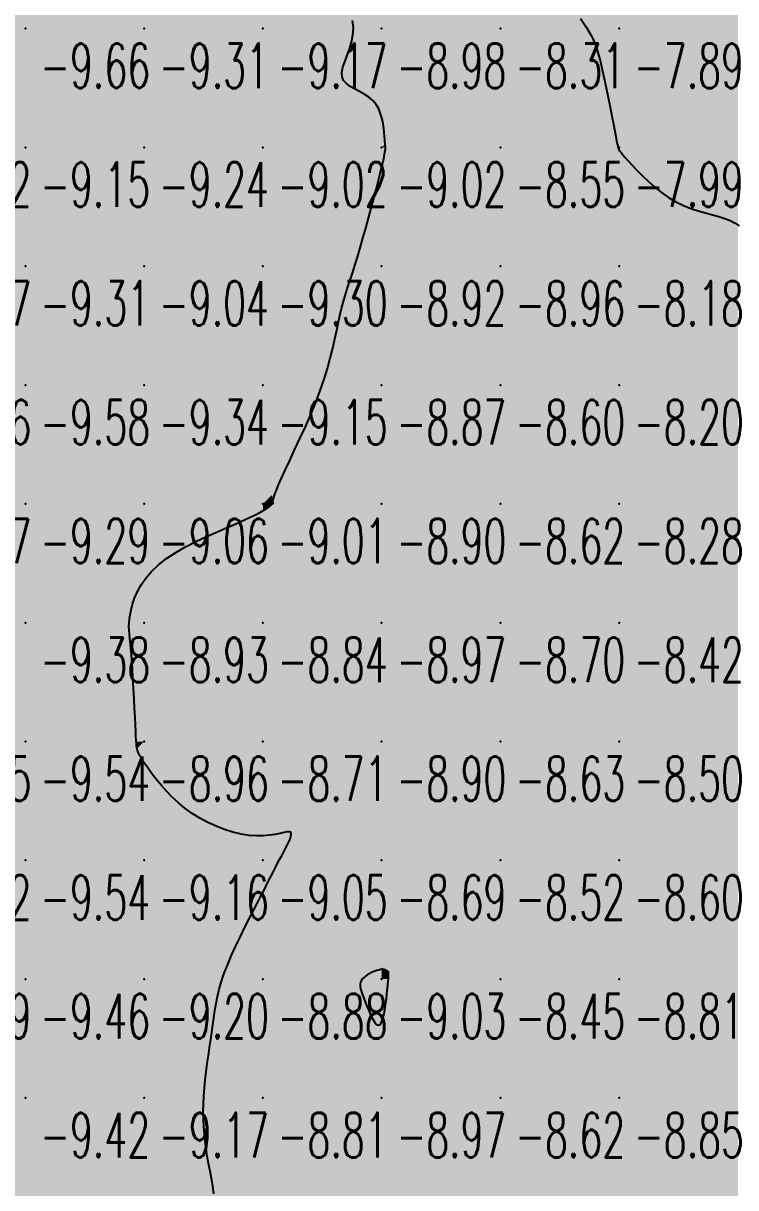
# Model space of a CAD drawing. Header units: millimetres. Extents: x 88261 to 90953, y 390274 to 392322.
# Drawn here: x 89950.1 to 90010.1, y 391539.7 to 391637.7 of the extents above; entities that cross this region are included whole.
import ezdxf
from ezdxf.enums import TextEntityAlignment as Align

# ---------------------------------------------------------------- set-up
doc = ezdxf.new("R2010")
doc.units = ezdxf.units.MM
doc.header["$LTSCALE"] = 25
for name, color, linetype in [('CN_03_00', 7, 'Continuous'), ('COTEAlt', 7, 'Continuous'), ('TN_COLORIAGE', 7, 'Continuous')]:
    doc.layers.add(name, color=color, linetype=linetype)
doc.styles.add('Simplex 1.0', font='Simplex.shx', dxfattribs={"width": 0.99, "height": 2.5})
doc.styles.get("Standard").update_dxf_attribs({"font": 'times.ttf'})

# ---------------------------------------------------------------- blocks, each defined once
blk = doc.blocks.new('COTE')
at = {"color": 0}
blk.add_point((0, 0), dxfattribs=at)
at = {"layer": 'COTEAlt'}
blk.add_attdef('ALT', text='', height=3.75, dxfattribs=at).set_placement((1.25, -1.25), align=Align.TOP_LEFT)

msp = doc.modelspace()

# ---------------------------------------------------------------- linework, layer by layer
at = {"layer": 'CN_03_00', "flags": 128}
for points, elevation in [([(89966.116, 391539.17), (89966.023, 391539.812), (89965.914, 391540.451), (89965.796, 391541.087), (89965.677, 391541.719), (89965.566, 391542.346), (89965.468, 391542.969), (89965.386, 391543.59), (89965.32, 391544.21), (89965.272, 391544.833), (89965.241, 391545.461), (89965.231, 391546.097), (89965.24, 391546.743), (89965.27, 391547.402), (89965.321, 391548.075), (89965.39, 391548.758), (89965.473, 391549.446), (89965.566, 391550.134), (89965.664, 391550.817), (89965.764, 391551.489), (89965.862, 391552.147), (89965.953, 391552.784), (89966.035, 391553.397), (89966.115, 391553.995), (89966.201, 391554.585), (89966.3, 391555.177), (89966.421, 391555.78), (89966.573, 391556.404), (89966.762, 391557.057), (89966.998, 391557.748), (89967.285, 391558.483), (89967.614, 391559.252), (89967.974, 391560.038), (89968.354, 391560.828), (89968.741, 391561.607), (89969.124, 391562.36), (89969.49, 391563.073), (89969.83, 391563.73), (89970.133, 391564.322), (89970.403, 391564.853), (89970.645, 391565.334), (89970.867, 391565.773), (89971.072, 391566.181), (89971.269, 391566.567), (89971.462, 391566.94), (89971.658, 391567.31), (89971.86, 391567.684), (89972.059, 391568.053), (89972.245, 391568.408), (89972.407, 391568.738), (89972.534, 391569.032), (89972.615, 391569.28), (89972.638, 391569.472), (89972.593, 391569.595), (89972.472, 391569.646), (89972.275, 391569.636), (89972.007, 391569.583), (89971.669, 391569.505), (89971.267, 391569.419), (89970.804, 391569.342), (89970.282, 391569.292), (89969.706, 391569.287), (89969.081, 391569.341), (89968.417, 391569.454), (89967.726, 391569.622), (89967.02, 391569.843), (89966.311, 391570.113), (89965.612, 391570.429), (89964.933, 391570.789), (89964.287, 391571.188), (89963.685, 391571.622), (89963.128, 391572.082), (89962.615, 391572.557), (89962.148, 391573.035), (89961.726, 391573.507), (89961.349, 391573.96), (89961.017, 391574.384), (89960.731, 391574.769), (89960.489, 391575.105), (89960.287, 391575.396), (89960.122, 391575.646), (89959.99, 391575.862), (89959.885, 391576.047), (89959.804, 391576.207), (89959.742, 391576.347), (89959.694, 391576.474), (89959.658, 391576.592), (89959.63, 391576.719), (89959.608, 391576.871), (89959.59, 391577.065), (89959.574, 391577.319), (89959.557, 391577.65), (89959.538, 391578.074), (89959.513, 391578.611), (89959.483, 391579.267), (89959.446, 391580.021), (89959.404, 391580.841), (89959.357, 391581.696), (89959.308, 391582.554), (89959.256, 391583.384), (89959.204, 391584.155), (89959.15, 391584.835), (89959.098, 391585.403), (89959.051, 391585.873), (89959.011, 391586.267), (89958.983, 391586.608), (89958.97, 391586.92), (89958.976, 391587.225), (89959.005, 391587.547), (89959.06, 391587.909), (89959.145, 391588.328), (89959.271, 391588.799), (89959.448, 391589.311), (89959.685, 391589.853), (89959.993, 391590.415), (89960.383, 391590.985), (89960.864, 391591.552), (89961.448, 391592.106), (89962.137, 391592.637), (89962.91, 391593.142), (89963.739, 391593.617), (89964.595, 391594.06), (89965.449, 391594.468), (89966.272, 391594.84), (89967.038, 391595.171), (89967.716, 391595.46), (89968.285, 391595.706), (89968.753, 391595.912), (89969.132, 391596.084), (89969.437, 391596.228), (89969.682, 391596.348), (89969.88, 391596.45), (89970.045, 391596.54), (89970.191, 391596.623), (89970.328, 391596.703), (89970.459, 391596.783), (89970.581, 391596.862), (89970.693, 391596.94), (89970.793, 391597.019), (89970.879, 391597.099), (89970.951, 391597.18), (89971.006, 391597.263), (89971.045, 391597.351), (89971.078, 391597.457), (89971.117, 391597.598), (89971.173, 391597.79), (89971.258, 391598.05), (89971.385, 391598.394), (89971.565, 391598.839), (89971.81, 391599.4), (89972.127, 391600.088), (89972.504, 391600.887), (89972.924, 391601.774), (89973.371, 391602.729), (89973.827, 391603.727), (89974.275, 391604.749), (89974.699, 391605.77), (89975.082, 391606.77), (89975.41, 391607.729), (89975.689, 391608.644), (89975.925, 391609.515), (89976.127, 391610.342), (89976.304, 391611.124), (89976.462, 391611.861), (89976.611, 391612.553), (89976.758, 391613.201), (89976.909, 391613.806), (89977.068, 391614.38), (89977.235, 391614.939), (89977.41, 391615.497), (89977.594, 391616.068), (89977.788, 391616.668), (89977.993, 391617.311), (89978.209, 391618.012), (89978.437, 391618.779), (89978.672, 391619.597), (89978.909, 391620.444), (89979.143, 391621.299), (89979.37, 391622.141), (89979.583, 391622.947), (89979.779, 391623.696), (89979.952, 391624.368), (89980.099, 391624.944), (89980.22, 391625.431), (89980.318, 391625.836), (89980.396, 391626.17), (89980.455, 391626.442), (89980.5, 391626.662), (89980.531, 391626.838), (89980.551, 391626.981), (89980.564, 391627.1), (89980.568, 391627.206), (89980.567, 391627.309), (89980.559, 391627.42), (89980.547, 391627.551), (89980.53, 391627.712), (89980.509, 391627.915), (89980.486, 391628.169), (89980.459, 391628.482), (89980.422, 391628.843), (89980.366, 391629.238), (89980.283, 391629.651), (89980.163, 391630.068), (89980, 391630.474), (89979.784, 391630.854), (89979.506, 391631.193), (89979.165, 391631.482), (89978.778, 391631.73), (89978.372, 391631.953), (89977.971, 391632.163), (89977.6, 391632.378), (89977.283, 391632.61), (89977.046, 391632.875), (89976.914, 391633.187), (89976.902, 391633.558), (89976.988, 391633.984), (89977.143, 391634.457), (89977.336, 391634.972), (89977.536, 391635.52), (89977.712, 391636.096), (89977.835, 391636.69), (89977.874, 391637.297), (89977.805, 391637.911)], -9), ([(89997, 391638.078), (89997.265, 391637.682), (89997.499, 391637.324), (89997.706, 391636.99), (89997.892, 391636.661), (89998.061, 391636.319), (89998.218, 391635.945), (89998.369, 391635.523), (89998.519, 391635.032), (89998.673, 391634.456), (89998.834, 391633.784), (89999.001, 391633.037), (89999.169, 391632.245), (89999.334, 391631.436), (89999.491, 391630.639), (89999.638, 391629.884), (89999.769, 391629.2), (89999.88, 391628.616), (89999.969, 391628.153), (90000.038, 391627.803), (90000.089, 391627.548), (90000.126, 391627.373), (90000.15, 391627.261), (90000.166, 391627.195), (90000.177, 391627.159), (90000.185, 391627.136), (90000.194, 391627.111), (90000.212, 391627.073), (90000.248, 391627.015), (90000.312, 391626.927), (90000.411, 391626.801), (90000.556, 391626.627), (90000.754, 391626.398), (90001.016, 391626.104), (90001.347, 391625.742), (90001.741, 391625.324), (90002.193, 391624.869), (90002.693, 391624.394), (90003.234, 391623.918), (90003.809, 391623.459), (90004.41, 391623.035), (90005.028, 391622.663), (90005.657, 391622.357), (90006.287, 391622.108), (90006.91, 391621.904), (90007.518, 391621.73), (90008.101, 391621.575), (90008.65, 391621.424), (90009.158, 391621.265), (90009.614, 391621.084), (90010.014, 391620.871), (90010.362, 391620.629)], -8)]:
    msp.add_lwpolyline(points, dxfattribs=dict(at, elevation=elevation))
at = {"layer": 'CN_03_00', "elevation": -9, "flags": 128}
msp.add_lwpolyline([(89978.48, 391556.985), (89978.445, 391556.81), (89978.446, 391556.62), (89978.479, 391556.411), (89978.541, 391556.18), (89978.629, 391555.923), (89978.738, 391555.637), (89978.865, 391555.318), (89979.006, 391554.967), (89979.158, 391554.603), (89979.317, 391554.248), (89979.479, 391553.924), (89979.641, 391553.655), (89979.799, 391553.462), (89979.95, 391553.368), (89980.089, 391553.396), (89980.213, 391553.559), (89980.324, 391553.84), (89980.421, 391554.21), (89980.507, 391554.642), (89980.58, 391555.11), (89980.644, 391555.586), (89980.697, 391556.042), (89980.742, 391556.452), (89980.779, 391556.794), (89980.808, 391557.07), (89980.828, 391557.29), (89980.839, 391557.462), (89980.84, 391557.594), (89980.831, 391557.696), (89980.812, 391557.775), (89980.782, 391557.84), (89980.74, 391557.899), (89980.685, 391557.951), (89980.615, 391557.993), (89980.53, 391558.025), (89980.427, 391558.044), (89980.305, 391558.048), (89980.163, 391558.036), (89979.999, 391558.005), (89979.813, 391557.954), (89979.611, 391557.884), (89979.404, 391557.796), (89979.197, 391557.693), (89979.001, 391557.575), (89978.823, 391557.443), (89978.672, 391557.3), (89978.555, 391557.147), (89978.48, 391556.985)], close=True, dxfattribs=at)
at = {"layer": 'TN_COLORIAGE', "color": 181}
for points in [[(89940.249, 391637.239, -9.371), (89950.249, 391637.239, -9.371), (89950.249, 391647.239, -9.371)], [(89940.249, 391647.239, -9.371), (89940.249, 391637.239, -9.371), (89950.249, 391647.239, -9.371)], [(89950.249, 391637.239, -9.243), (89960.249, 391637.239, -9.243), (89960.249, 391647.239, -9.243)], [(89950.249, 391647.239, -9.243), (89950.249, 391637.239, -9.243), (89960.249, 391647.239, -9.243)], [(89960.249, 391637.239, -9.038), (89970.249, 391637.239, -9.038), (89970.249, 391647.239, -9.038)], [(89960.249, 391647.239, -9.038), (89960.249, 391637.239, -9.038), (89970.249, 391647.239, -9.038)], [(89970.249, 391637.239, -9), (89975.311, 391642.302, -9), (89970.249, 391647.239, -9), (89972.128, 391647.239, -9)], [(89975.311, 391642.302, -9.17), (89979.099, 391637.239, -9.17), (89970.249, 391637.239, -9.17)], [(89940.249, 391637.239, -9.658), (89940.249, 391627.239, -9.658), (89950.249, 391637.239, -9.658)], [(89940.249, 391627.239, -9.658), (89950.249, 391627.239, -9.658), (89950.249, 391637.239, -9.658)], [(89950.249, 391637.239, -9.307), (89950.249, 391627.239, -9.307), (89960.249, 391637.239, -9.307)], [(89950.249, 391627.239, -9.307), (89960.249, 391627.239, -9.307), (89960.249, 391637.239, -9.307)], [(89960.249, 391637.239, -9.17), (89960.249, 391627.239, -9.17), (89970.249, 391637.239, -9.17)], [(89960.249, 391627.239, -9.17), (89970.249, 391627.239, -9.17), (89970.249, 391637.239, -9.17)], [(89970.249, 391637.239, -9), (89979.099, 391637.239, -9), (89970.249, 391627.239, -9), (89975.534, 391632.525, -9)], [(89970.249, 391627.239, -9), (89975.534, 391632.525, -9), (89980.249, 391627.239, -9), (89980.249, 391631.784, -9)], [(89980.507, 391627.498, -9.018), (89980.249, 391631.784, -9.018), (89980.249, 391627.239, -9.018)], [(89940.249, 391617.239, -9.155), (89950.249, 391617.239, -9.155), (89950.249, 391627.239, -9.155)], [(89940.249, 391627.239, -9.155), (89940.249, 391617.239, -9.155), (89950.249, 391627.239, -9.155)], [(89950.249, 391617.239, -9.241), (89960.249, 391617.239, -9.241), (89960.249, 391627.239, -9.241)], [(89950.249, 391627.239, -9.241), (89950.249, 391617.239, -9.241), (89960.249, 391627.239, -9.241)], [(89960.249, 391617.239, -9.025), (89970.249, 391617.239, -9.025), (89970.249, 391627.239, -9.025)], [(89960.249, 391627.239, -9.025), (89960.249, 391617.239, -9.025), (89970.249, 391627.239, -9.025)], [(89970.249, 391617.239, -9), (89978.079, 391617.239, -9), (89980.249, 391627.239, -9), (89980.249, 391625.432, -9)], [(89970.249, 391627.239, -9.018), (89970.249, 391617.239, -9.018), (89980.249, 391627.239, -9.018)], [(89980.507, 391627.498, -9.018), (89980.638, 391627.239, -9.018), (89980.249, 391627.239, -9.018)], [(89980.638, 391627.239, -9.018), (89980.249, 391625.432, -9.018), (89980.249, 391627.239, -9.018)], [(89940.249, 391617.239, -9.308), (89940.249, 391607.239, -9.308), (89950.249, 391617.239, -9.308)], [(89940.249, 391607.239, -9.308), (89950.249, 391607.239, -9.308), (89950.249, 391617.239, -9.308)], [(89950.249, 391617.239, -9.042), (89950.249, 391607.239, -9.042), (89960.249, 391617.239, -9.042)], [(89950.249, 391607.239, -9.042), (89960.249, 391607.239, -9.042), (89960.249, 391617.239, -9.042)], [(89960.249, 391617.239, -9.301), (89960.249, 391607.239, -9.301), (89970.249, 391617.239, -9.301)], [(89960.249, 391607.239, -9.301), (89970.249, 391607.239, -9.301), (89970.249, 391617.239, -9.301)], [(89970.249, 391617.239, -9), (89978.079, 391617.239, -9), (89970.249, 391607.239, -9), (89976.691, 391613.682, -9)], [(89975.702, 391607.239, -9.151), (89976.691, 391613.682, -9.151), (89970.249, 391607.239, -9.151)], [(89940.249, 391607.239, -9.579), (89940.249, 391597.239, -9.579), (89950.249, 391607.239, -9.579)], [(89940.249, 391597.239, -9.579), (89950.249, 391597.239, -9.579), (89950.249, 391607.239, -9.579)], [(89950.249, 391607.239, -9.338), (89950.249, 391597.239, -9.338), (89960.249, 391607.239, -9.338)], [(89950.249, 391597.239, -9.338), (89960.249, 391597.239, -9.338), (89960.249, 391607.239, -9.338)], [(89960.249, 391607.239, -9.151), (89960.249, 391597.239, -9.151), (89970.249, 391607.239, -9.151)], [(89960.249, 391597.239, -9.151), (89970.249, 391597.239, -9.151), (89970.249, 391607.239, -9.151)], [(89970.249, 391607.239, -9), (89975.702, 391607.239, -9), (89970.249, 391597.239, -9), (89970.99, 391597.98, -9)], [(89970.99, 391597.98, -9.01), (89971.199, 391597.239, -9.01), (89970.249, 391597.239, -9.01)], [(89940.249, 391597.239, -9.29), (89940.249, 391587.239, -9.29), (89950.249, 391597.239, -9.29)], [(89940.249, 391587.239, -9.29), (89950.249, 391587.239, -9.29), (89950.249, 391597.239, -9.29)], [(89950.249, 391597.239, -9.064), (89950.249, 391587.239, -9.064), (89960.249, 391597.239, -9.064)], [(89950.249, 391587.239, -9), (89958.742, 391587.239, -9), (89960.249, 391597.239, -9), (89960.249, 391592.364, -9)], [(89960.249, 391597.239, -9), (89960.249, 391592.364, -9), (89970.249, 391597.239, -9), (89968.949, 391595.94, -9)], [(89970.249, 391596.64, -9.01), (89968.949, 391595.94, -9.01), (89970.249, 391597.239, -9.01)], [(89970.249, 391596.64, -9.01), (89971.199, 391597.239, -9.01), (89970.249, 391597.239, -9.01)], [(89940.249, 391587.239, -9.38), (89940.249, 391577.239, -9.38), (89950.249, 391587.239, -9.38)], [(89940.249, 391577.239, -9.38), (89950.249, 391577.239, -9.38), (89950.249, 391587.239, -9.38)], [(89950.249, 391577.239, -9), (89959.143, 391586.134, -9), (89950.249, 391587.239, -9), (89958.742, 391587.239, -9)], [(89959.143, 391586.134, -9.542), (89959.589, 391577.239, -9.542), (89950.249, 391577.239, -9.542)], [(89940.249, 391577.239, -9.542), (89940.249, 391567.239, -9.542), (89950.249, 391577.239, -9.542)], [(89940.249, 391567.239, -9.542), (89950.249, 391567.239, -9.542), (89950.249, 391577.239, -9.542)], [(89950.249, 391577.239, -9), (89959.589, 391577.239, -9), (89950.249, 391567.239, -9), (89959.582, 391576.573, -9)], [(89950.249, 391567.239, -9), (89959.582, 391576.573, -9), (89960.249, 391567.239, -9), (89960.249, 391575.311, -9)], [(89963.807, 391570.797, -9.16), (89960.249, 391575.311, -9.16), (89960.249, 391567.239, -9.16)], [(89960.249, 391567.239, -9), (89963.807, 391570.797, -9), (89970.249, 391567.239, -9), (89970.249, 391568.625, -9)], [(89970.249, 391568.625, -9.047), (89973.436, 391570.427, -9.047), (89970.249, 391567.239, -9.047)], [(89971.566, 391567.239, -9.047), (89973.436, 391570.427, -9.047), (89970.249, 391567.239, -9.047)], [(89940.249, 391567.239, -9.536), (89940.249, 391557.239, -9.536), (89950.249, 391567.239, -9.536)], [(89940.249, 391557.239, -9.536), (89950.249, 391557.239, -9.536), (89950.249, 391567.239, -9.536)], [(89950.249, 391567.239, -9.16), (89950.249, 391557.239, -9.16), (89960.249, 391567.239, -9.16)], [(89950.249, 391557.239, -9.16), (89960.249, 391557.239, -9.16), (89960.249, 391567.239, -9.16)], [(89960.249, 391567.239, -9.047), (89960.249, 391557.239, -9.047), (89970.249, 391567.239, -9.047)], [(89960.249, 391557.239, -9), (89966.418, 391557.239, -9), (89970.249, 391567.239, -9), (89970.249, 391564.476, -9)], [(89971.566, 391567.239, -9.047), (89970.249, 391564.476, -9.047), (89970.249, 391567.239, -9.047)], [(89980.249, 391558.224, -9.034), (89978.093, 391557.239, -9.034), (89980.249, 391557.239, -9.034)], [(89980.904, 391557.895, -9.034), (89980.249, 391558.224, -9.034), (89980.249, 391557.239, -9.034)], [(89940.249, 391557.239, -9.463), (89940.249, 391547.239, -9.463), (89950.249, 391557.239, -9.463)], [(89940.249, 391547.239, -9.463), (89950.249, 391547.239, -9.463), (89950.249, 391557.239, -9.463)], [(89950.249, 391557.239, -9.197), (89950.249, 391547.239, -9.197), (89960.249, 391557.239, -9.197)], [(89950.249, 391547.239, -9.197), (89960.249, 391547.239, -9.197), (89960.249, 391557.239, -9.197)], [(89960.249, 391557.239, -9), (89966.418, 391557.239, -9), (89960.249, 391547.239, -9), (89966.065, 391553.056, -9)], [(89978.712, 391555.703, -9.034), (89978.093, 391557.239, -9.034), (89980.249, 391557.239, -9.034)], [(89978.712, 391555.703, -9.034), (89980.249, 391551.858, -9.034), (89980.249, 391557.239, -9.034)], [(89980.825, 391557.239, -9.034), (89980.904, 391557.895, -9.034), (89980.249, 391557.239, -9.034)], [(89980.825, 391557.239, -9.034), (89980.249, 391551.858, -9.034), (89980.249, 391557.239, -9.034)], [(89965.036, 391547.239, -9.17), (89966.065, 391553.056, -9.17), (89960.249, 391547.239, -9.17)], [(89940.249, 391547.239, -9.416), (89940.249, 391537.239, -9.416), (89950.249, 391547.239, -9.416)], [(89940.249, 391537.239, -9.416), (89950.249, 391537.239, -9.416), (89950.249, 391547.239, -9.416)], [(89950.249, 391547.239, -9.17), (89950.249, 391537.239, -9.17), (89960.249, 391547.239, -9.17)], [(89950.249, 391537.239, -9.17), (89960.249, 391537.239, -9.17), (89960.249, 391547.239, -9.17)], [(89960.249, 391537.239, -9), (89965.409, 391542.4, -9), (89960.249, 391547.239, -9), (89965.036, 391547.239, -9)], [(89965.409, 391542.4, -9.197), (89966.723, 391537.239, -9.197), (89960.249, 391537.239, -9.197)]]:
    msp.add_solid(points, dxfattribs=at)
at = {"layer": 'TN_COLORIAGE', "color": 171}
for points in [[(89979.099, 391637.239, -8.834), (89975.311, 391642.302, -8.834), (89980.249, 391637.239, -8.834), (89980.249, 391647.239, -8.834)], [(89980.249, 391647.239, -8.067), (89980.249, 391637.239, -8.067), (89990.249, 391647.239, -8.067)], [(89980.249, 391637.239, -8.067), (89990.249, 391637.239, -8.067), (89990.249, 391647.239, -8.067)], [(89990.249, 391637.239, -8), (89994.579, 391641.57, -8), (89990.249, 391647.239, -8), (89991.682, 391647.239, -8)], [(89994.579, 391641.57, -8.306), (89997.609, 391637.239, -8.306), (89990.249, 391637.239, -8.306)], [(89975.534, 391632.525, -8.978), (89979.099, 391637.239, -8.978), (89980.249, 391637.239, -8.978)], [(89980.249, 391631.784, -8.978), (89975.534, 391632.525, -8.978), (89980.249, 391637.239, -8.978)], [(89980.249, 391631.784, -8.306), (89980.507, 391627.498, -8.306), (89980.249, 391637.239, -8.306), (89990.249, 391637.239, -8.306)], [(89980.638, 391627.239, -8.306), (89980.507, 391627.498, -8.306), (89990.249, 391627.239, -8.306), (89990.249, 391637.239, -8.306)], [(89990.249, 391627.239, -8), (89998.574, 391635.565, -8), (89990.249, 391637.239, -8), (89997.609, 391637.239, -8)], [(89998.574, 391635.565, -8.546), (90000.131, 391627.239, -8.546), (89990.249, 391627.239, -8.546)], [(89980.249, 391617.239, -8.546), (89990.249, 391617.239, -8.546), (89990.249, 391627.239, -8.546)], [(89980.249, 391625.432, -8.546), (89980.638, 391627.239, -8.546), (89980.249, 391617.239, -8.546), (89990.249, 391627.239, -8.546)], [(89990.249, 391617.239, -8), (90000.182, 391627.172, -8), (89990.249, 391627.239, -8), (90000.131, 391627.239, -8)], [(89990.249, 391617.239, -8), (90000.182, 391627.172, -8), (90000.249, 391617.239, -8), (90000.249, 391626.886, -8)], [(90004.918, 391621.909, -8.177), (90000.249, 391626.886, -8.177), (90000.249, 391617.239, -8.177)], [(89980.249, 391625.432, -8.917), (89978.079, 391617.239, -8.917), (89980.249, 391617.239, -8.917)], [(90000.249, 391617.239, -8), (90004.918, 391621.909, -8), (90010.249, 391617.239, -8), (90010.249, 391621.457, -8)], [(89976.691, 391613.682, -8.874), (89975.702, 391607.239, -8.874), (89980.249, 391617.239, -8.874), (89980.249, 391607.239, -8.874)], [(89976.691, 391613.682, -8.917), (89978.079, 391617.239, -8.917), (89980.249, 391617.239, -8.917)], [(89980.249, 391617.239, -8.961), (89980.249, 391607.239, -8.961), (89990.249, 391617.239, -8.961)], [(89980.249, 391607.239, -8.961), (89990.249, 391607.239, -8.961), (89990.249, 391617.239, -8.961)], [(89990.249, 391617.239, -8.177), (89990.249, 391607.239, -8.177), (90000.249, 391617.239, -8.177)], [(89990.249, 391607.239, -8.177), (90000.249, 391607.239, -8.177), (90000.249, 391617.239, -8.177)], [(90000.249, 391617.239, -8.147), (90000.249, 391607.239, -8.147), (90010.249, 391617.239, -8.147)], [(90000.249, 391607.239, -8.147), (90010.249, 391607.239, -8.147), (90010.249, 391617.239, -8.147)], [(89971.199, 391597.239, -8.874), (89970.99, 391597.98, -8.874), (89980.249, 391597.239, -8.874), (89980.249, 391607.239, -8.874)], [(89970.99, 391597.98, -8.874), (89975.702, 391607.239, -8.874), (89980.249, 391607.239, -8.874)], [(89980.249, 391597.239, -8.603), (89990.249, 391597.239, -8.603), (89990.249, 391607.239, -8.603)], [(89980.249, 391607.239, -8.603), (89980.249, 391597.239, -8.603), (89990.249, 391607.239, -8.603)], [(89990.249, 391607.239, -8.2), (89990.249, 391597.239, -8.2), (90000.249, 391607.239, -8.2)], [(89990.249, 391597.239, -8.2), (90000.249, 391597.239, -8.2), (90000.249, 391607.239, -8.2)], [(90000.249, 391607.239, -8.039), (90000.249, 391597.239, -8.039), (90010.249, 391607.239, -8.039)], [(90000.249, 391597.239, -8.039), (90010.249, 391597.239, -8.039), (90010.249, 391607.239, -8.039)], [(89968.949, 391595.94, -8.842), (89970.249, 391596.64, -8.842), (89960.249, 391587.239, -8.842), (89970.249, 391587.239, -8.842)], [(89971.199, 391597.239, -8.842), (89970.249, 391596.64, -8.842), (89980.249, 391597.239, -8.842), (89970.249, 391587.239, -8.842)], [(89970.249, 391587.239, -8.904), (89980.249, 391587.239, -8.904), (89980.249, 391597.239, -8.904)], [(89980.249, 391597.239, -8.624), (89980.249, 391587.239, -8.624), (89990.249, 391597.239, -8.624)], [(89980.249, 391587.239, -8.624), (89990.249, 391587.239, -8.624), (89990.249, 391597.239, -8.624)], [(89990.249, 391597.239, -8.279), (89990.249, 391587.239, -8.279), (90000.249, 391597.239, -8.279)], [(89990.249, 391587.239, -8.279), (90000.249, 391587.239, -8.279), (90000.249, 391597.239, -8.279)], [(90000.249, 391597.239, -8.085), (90000.249, 391587.239, -8.085), (90010.249, 391597.239, -8.085)], [(90000.249, 391587.239, -8.085), (90010.249, 391587.239, -8.085), (90010.249, 391597.239, -8.085)], [(89968.949, 391595.94, -8.933), (89960.249, 391592.364, -8.933), (89960.249, 391587.239, -8.933)], [(89960.249, 391592.364, -8.933), (89958.742, 391587.239, -8.933), (89960.249, 391587.239, -8.933)], [(89958.742, 391587.239, -8.933), (89959.143, 391586.134, -8.933), (89960.249, 391587.239, -8.933)], [(89959.589, 391577.239, -8.933), (89959.143, 391586.134, -8.933), (89960.249, 391577.239, -8.933), (89960.249, 391587.239, -8.933)], [(89960.249, 391587.239, -8.842), (89960.249, 391577.239, -8.842), (89970.249, 391587.239, -8.842)], [(89960.249, 391577.239, -8.842), (89970.249, 391577.239, -8.842), (89970.249, 391587.239, -8.842)], [(89970.249, 391587.239, -8.965), (89970.249, 391577.239, -8.965), (89980.249, 391587.239, -8.965)], [(89970.249, 391577.239, -8.965), (89980.249, 391577.239, -8.965), (89980.249, 391587.239, -8.965)], [(89980.249, 391587.239, -8.701), (89980.249, 391577.239, -8.701), (89990.249, 391587.239, -8.701)], [(89980.249, 391577.239, -8.701), (89990.249, 391577.239, -8.701), (89990.249, 391587.239, -8.701)], [(89990.249, 391587.239, -8.422), (89990.249, 391577.239, -8.422), (90000.249, 391587.239, -8.422)], [(89990.249, 391577.239, -8.422), (90000.249, 391577.239, -8.422), (90000.249, 391587.239, -8.422)], [(90000.249, 391587.239, -8.271), (90000.249, 391577.239, -8.271), (90010.249, 391587.239, -8.271)], [(90000.249, 391577.239, -8.271), (90010.249, 391577.239, -8.271), (90010.249, 391587.239, -8.271)], [(89959.582, 391576.573, -8.962), (89959.589, 391577.239, -8.962), (89960.249, 391577.239, -8.962)], [(89960.249, 391575.311, -8.962), (89959.582, 391576.573, -8.962), (89960.249, 391577.239, -8.962)], [(89960.249, 391575.311, -8.71), (89963.807, 391570.797, -8.71), (89960.249, 391577.239, -8.71), (89970.249, 391577.239, -8.71)], [(89970.249, 391568.625, -8.71), (89963.807, 391570.797, -8.71), (89970.249, 391577.239, -8.71)], [(89973.436, 391570.427, -8.71), (89970.249, 391568.625, -8.71), (89980.249, 391577.239, -8.71), (89970.249, 391577.239, -8.71)], [(89973.436, 391570.427, -8.692), (89971.566, 391567.239, -8.692), (89980.249, 391577.239, -8.692), (89980.249, 391567.239, -8.692)], [(89980.249, 391577.239, -8.633), (89980.249, 391567.239, -8.633), (89990.249, 391577.239, -8.633)], [(89980.249, 391567.239, -8.633), (89990.249, 391567.239, -8.633), (89990.249, 391577.239, -8.633)], [(89990.249, 391577.239, -8.505), (89990.249, 391567.239, -8.505), (90000.249, 391577.239, -8.505)], [(89990.249, 391567.239, -8.505), (90000.249, 391567.239, -8.505), (90000.249, 391577.239, -8.505)], [(90000.249, 391577.239, -8.434), (90000.249, 391567.239, -8.434), (90010.249, 391577.239, -8.434)], [(90000.249, 391567.239, -8.434), (90010.249, 391567.239, -8.434), (90010.249, 391577.239, -8.434)], [(89970.249, 391564.476, -8.692), (89971.566, 391567.239, -8.692), (89970.249, 391557.239, -8.692), (89980.249, 391567.239, -8.692)], [(89978.093, 391557.239, -8.692), (89980.249, 391558.224, -8.692), (89970.249, 391557.239, -8.692), (89980.249, 391567.239, -8.692)], [(89980.249, 391558.224, -8.521), (89980.904, 391557.895, -8.521), (89980.249, 391567.239, -8.521), (89990.249, 391567.239, -8.521)], [(89980.904, 391557.895, -8.45), (89980.825, 391557.239, -8.45), (89990.249, 391567.239, -8.45), (89990.249, 391557.239, -8.45)], [(89990.249, 391567.239, -8.603), (89990.249, 391557.239, -8.603), (90000.249, 391567.239, -8.603)], [(89990.249, 391557.239, -8.603), (90000.249, 391557.239, -8.603), (90000.249, 391567.239, -8.603)], [(90000.249, 391567.239, -8.315), (90000.249, 391557.239, -8.315), (90010.249, 391567.239, -8.315)], [(90000.249, 391557.239, -8.315), (90010.249, 391557.239, -8.315), (90010.249, 391567.239, -8.315)], [(89970.249, 391564.476, -8.878), (89966.418, 391557.239, -8.878), (89970.249, 391557.239, -8.878)], [(89966.065, 391553.056, -8.815), (89965.036, 391547.239, -8.815), (89970.249, 391557.239, -8.815), (89970.249, 391547.239, -8.815)], [(89966.065, 391553.056, -8.878), (89966.418, 391557.239, -8.878), (89970.249, 391557.239, -8.878)], [(89978.093, 391557.239, -8.815), (89978.712, 391555.703, -8.815), (89970.249, 391557.239, -8.815), (89970.249, 391547.239, -8.815)], [(89980.249, 391551.858, -8.45), (89980.825, 391557.239, -8.45), (89980.249, 391547.239, -8.45), (89990.249, 391557.239, -8.45)], [(89980.249, 391547.239, -8.45), (89990.249, 391547.239, -8.45), (89990.249, 391557.239, -8.45)], [(89990.249, 391557.239, -8.805), (89990.249, 391547.239, -8.805), (90000.249, 391557.239, -8.805)], [(89990.249, 391547.239, -8.805), (90000.249, 391547.239, -8.805), (90000.249, 391557.239, -8.805)], [(90000.249, 391557.239, -8.295), (90000.249, 391547.239, -8.295), (90010.249, 391557.239, -8.295)], [(90000.249, 391547.239, -8.295), (90010.249, 391547.239, -8.295), (90010.249, 391557.239, -8.295)], [(89980.249, 391551.858, -8.815), (89978.712, 391555.703, -8.815), (89980.249, 391547.239, -8.815), (89970.249, 391547.239, -8.815)], [(89965.036, 391547.239, -8.815), (89965.409, 391542.4, -8.815), (89970.249, 391547.239, -8.815)], [(89966.723, 391537.239, -8.815), (89965.409, 391542.4, -8.815), (89970.249, 391537.239, -8.815), (89970.249, 391547.239, -8.815)], [(89970.249, 391547.239, -8.971), (89970.249, 391537.239, -8.971), (89980.249, 391547.239, -8.971)], [(89970.249, 391537.239, -8.971), (89980.249, 391537.239, -8.971), (89980.249, 391547.239, -8.971)], [(89980.249, 391547.239, -8.62), (89980.249, 391537.239, -8.62), (89990.249, 391547.239, -8.62)], [(89980.249, 391537.239, -8.62), (89990.249, 391537.239, -8.62), (89990.249, 391547.239, -8.62)], [(89990.249, 391547.239, -8.848), (89990.249, 391537.239, -8.848), (90000.249, 391547.239, -8.848)], [(89990.249, 391537.239, -8.848), (90000.249, 391537.239, -8.848), (90000.249, 391547.239, -8.848)], [(90000.249, 391547.239, -8.491), (90000.249, 391537.239, -8.491), (90010.249, 391547.239, -8.491)], [(90000.249, 391537.239, -8.491), (90010.249, 391537.239, -8.491), (90010.249, 391547.239, -8.491)]]:
    msp.add_solid(points, dxfattribs=at)
at = {"layer": 'TN_COLORIAGE', "color": 161}
for points in [[(89997.609, 391637.239, -7.6), (89994.579, 391641.57, -7.6), (90000.249, 391637.239, -7.6), (90000.249, 391647.239, -7.6)], [(90000.249, 391647.239, -7.313), (90000.249, 391637.239, -7.313), (90010.249, 391647.239, -7.313)], [(90000.249, 391637.239, -7.313), (90010.249, 391637.239, -7.313), (90010.249, 391647.239, -7.313)], [(89997.609, 391637.239, -7.89), (89998.574, 391635.565, -7.89), (90000.249, 391637.239, -7.89)], [(90000.131, 391627.239, -7.89), (89998.574, 391635.565, -7.89), (90000.249, 391627.239, -7.89), (90000.249, 391637.239, -7.89)], [(90000.249, 391627.239, -7.467), (90010.249, 391627.239, -7.467), (90010.249, 391637.239, -7.467)], [(90000.249, 391637.239, -7.467), (90000.249, 391627.239, -7.467), (90010.249, 391637.239, -7.467)], [(90000.131, 391627.239, -7.994), (90000.182, 391627.172, -7.994), (90000.249, 391627.239, -7.994)], [(90000.249, 391626.886, -7.994), (90000.182, 391627.172, -7.994), (90000.249, 391627.239, -7.994)], [(90000.249, 391626.886, -7.798), (90004.918, 391621.909, -7.798), (90000.249, 391627.239, -7.798), (90010.249, 391627.239, -7.798)], [(90010.249, 391621.457, -7.798), (90004.918, 391621.909, -7.798), (90010.249, 391627.239, -7.798)]]:
    msp.add_solid(points, dxfattribs=at)

# ---------------------------------------------------------------- block references
at = {"layer": 'COTEAlt'}
ref = msp.add_blockref('COTE', (89950.249, 391637.239), dxfattribs=at)
ref.add_attrib('ALT', '-9.66', dxfattribs={"height": 3.75, "style": 'Simplex 1.0', "width": 0.6}).set_placement((89951.499, 391635.989), align=Align.TOP_LEFT)
ref = msp.add_blockref('COTE', (89960.249, 391637.239), dxfattribs=at)
ref.add_attrib('ALT', '-9.31', dxfattribs={"height": 3.75, "style": 'Simplex 1.0', "width": 0.6}).set_placement((89961.499, 391635.989), align=Align.TOP_LEFT)
ref = msp.add_blockref('COTE', (89970.249, 391637.239), dxfattribs=at)
ref.add_attrib('ALT', '-9.17', dxfattribs={"height": 3.75, "style": 'Simplex 1.0', "width": 0.6}).set_placement((89971.499, 391635.989), align=Align.TOP_LEFT)
ref = msp.add_blockref('COTE', (89980.249, 391637.239), dxfattribs=at)
ref.add_attrib('ALT', '-8.98', dxfattribs={"height": 3.75, "style": 'Simplex 1.0', "width": 0.6}).set_placement((89981.499, 391635.989), align=Align.TOP_LEFT)
ref = msp.add_blockref('COTE', (89990.249, 391637.239), dxfattribs=at)
ref.add_attrib('ALT', '-8.31', dxfattribs={"height": 3.75, "style": 'Simplex 1.0', "width": 0.6}).set_placement((89991.499, 391635.989), align=Align.TOP_LEFT)
ref = msp.add_blockref('COTE', (90000.249, 391637.239), dxfattribs=at)
ref.add_attrib('ALT', '-7.89', dxfattribs={"height": 3.75, "style": 'Simplex 1.0', "width": 0.6}).set_placement((90001.499, 391635.989), align=Align.TOP_LEFT)
ref = msp.add_blockref('COTE', (89940.249, 391627.239), dxfattribs=at)
ref.add_attrib('ALT', '-9.12', dxfattribs={"height": 3.75, "style": 'Simplex 1.0', "width": 0.6}).set_placement((89941.499, 391625.989), align=Align.TOP_LEFT)
ref = msp.add_blockref('COTE', (89950.249, 391627.239), dxfattribs=at)
ref.add_attrib('ALT', '-9.15', dxfattribs={"height": 3.75, "style": 'Simplex 1.0', "width": 0.6}).set_placement((89951.499, 391625.989), align=Align.TOP_LEFT)
ref = msp.add_blockref('COTE', (89960.249, 391627.239), dxfattribs=at)
ref.add_attrib('ALT', '-9.24', dxfattribs={"height": 3.75, "style": 'Simplex 1.0', "width": 0.6}).set_placement((89961.499, 391625.989), align=Align.TOP_LEFT)
ref = msp.add_blockref('COTE', (89970.249, 391627.239), dxfattribs=at)
ref.add_attrib('ALT', '-9.02', dxfattribs={"height": 3.75, "style": 'Simplex 1.0', "width": 0.6}).set_placement((89971.499, 391625.989), align=Align.TOP_LEFT)
ref = msp.add_blockref('COTE', (89980.249, 391627.239), dxfattribs=at)
ref.add_attrib('ALT', '-9.02', dxfattribs={"height": 3.75, "style": 'Simplex 1.0', "width": 0.6}).set_placement((89981.499, 391625.989), align=Align.TOP_LEFT)
ref = msp.add_blockref('COTE', (89990.249, 391627.239), dxfattribs=at)
ref.add_attrib('ALT', '-8.55', dxfattribs={"height": 3.75, "style": 'Simplex 1.0', "width": 0.6}).set_placement((89991.499, 391625.989), align=Align.TOP_LEFT)
ref = msp.add_blockref('COTE', (90000.249, 391627.239), dxfattribs=at)
ref.add_attrib('ALT', '-7.99', dxfattribs={"height": 3.75, "style": 'Simplex 1.0', "width": 0.6}).set_placement((90001.499, 391625.989), align=Align.TOP_LEFT)
ref = msp.add_blockref('COTE', (89940.249, 391617.239), dxfattribs=at)
ref.add_attrib('ALT', '-9.07', dxfattribs={"height": 3.75, "style": 'Simplex 1.0', "width": 0.6}).set_placement((89941.499, 391615.989), align=Align.TOP_LEFT)
ref = msp.add_blockref('COTE', (89950.249, 391617.239), dxfattribs=at)
ref.add_attrib('ALT', '-9.31', dxfattribs={"height": 3.75, "style": 'Simplex 1.0', "width": 0.6}).set_placement((89951.499, 391615.989), align=Align.TOP_LEFT)
ref = msp.add_blockref('COTE', (89960.249, 391617.239), dxfattribs=at)
ref.add_attrib('ALT', '-9.04', dxfattribs={"height": 3.75, "style": 'Simplex 1.0', "width": 0.6}).set_placement((89961.499, 391615.989), align=Align.TOP_LEFT)
ref = msp.add_blockref('COTE', (89970.249, 391617.239), dxfattribs=at)
ref.add_attrib('ALT', '-9.30', dxfattribs={"height": 3.75, "style": 'Simplex 1.0', "width": 0.6}).set_placement((89971.499, 391615.989), align=Align.TOP_LEFT)
ref = msp.add_blockref('COTE', (89980.249, 391617.239), dxfattribs=at)
ref.add_attrib('ALT', '-8.92', dxfattribs={"height": 3.75, "style": 'Simplex 1.0', "width": 0.6}).set_placement((89981.499, 391615.989), align=Align.TOP_LEFT)
ref = msp.add_blockref('COTE', (89990.249, 391617.239), dxfattribs=at)
ref.add_attrib('ALT', '-8.96', dxfattribs={"height": 3.75, "style": 'Simplex 1.0', "width": 0.6}).set_placement((89991.499, 391615.989), align=Align.TOP_LEFT)
ref = msp.add_blockref('COTE', (90000.249, 391617.239), dxfattribs=at)
ref.add_attrib('ALT', '-8.18', dxfattribs={"height": 3.75, "style": 'Simplex 1.0', "width": 0.6}).set_placement((90001.499, 391615.989), align=Align.TOP_LEFT)
ref = msp.add_blockref('COTE', (89940.249, 391607.239), dxfattribs=at)
ref.add_attrib('ALT', '-9.16', dxfattribs={"height": 3.75, "style": 'Simplex 1.0', "width": 0.6}).set_placement((89941.499, 391605.989), align=Align.TOP_LEFT)
ref = msp.add_blockref('COTE', (89950.249, 391607.239), dxfattribs=at)
ref.add_attrib('ALT', '-9.58', dxfattribs={"height": 3.75, "style": 'Simplex 1.0', "width": 0.6}).set_placement((89951.499, 391605.989), align=Align.TOP_LEFT)
ref = msp.add_blockref('COTE', (89960.249, 391607.239), dxfattribs=at)
ref.add_attrib('ALT', '-9.34', dxfattribs={"height": 3.75, "style": 'Simplex 1.0', "width": 0.6}).set_placement((89961.499, 391605.989), align=Align.TOP_LEFT)
ref = msp.add_blockref('COTE', (89970.249, 391607.239), dxfattribs=at)
ref.add_attrib('ALT', '-9.15', dxfattribs={"height": 3.75, "style": 'Simplex 1.0', "width": 0.6}).set_placement((89971.499, 391605.989), align=Align.TOP_LEFT)
ref = msp.add_blockref('COTE', (89980.249, 391607.239), dxfattribs=at)
ref.add_attrib('ALT', '-8.87', dxfattribs={"height": 3.75, "style": 'Simplex 1.0', "width": 0.6}).set_placement((89981.499, 391605.989), align=Align.TOP_LEFT)
ref = msp.add_blockref('COTE', (89990.249, 391607.239), dxfattribs=at)
ref.add_attrib('ALT', '-8.60', dxfattribs={"height": 3.75, "style": 'Simplex 1.0', "width": 0.6}).set_placement((89991.499, 391605.989), align=Align.TOP_LEFT)
ref = msp.add_blockref('COTE', (90000.249, 391607.239), dxfattribs=at)
ref.add_attrib('ALT', '-8.20', dxfattribs={"height": 3.75, "style": 'Simplex 1.0', "width": 0.6}).set_placement((90001.499, 391605.989), align=Align.TOP_LEFT)
ref = msp.add_blockref('COTE', (89940.249, 391597.239), dxfattribs=at)
ref.add_attrib('ALT', '-9.37', dxfattribs={"height": 3.75, "style": 'Simplex 1.0', "width": 0.6}).set_placement((89941.499, 391595.989), align=Align.TOP_LEFT)
ref = msp.add_blockref('COTE', (89950.249, 391597.239), dxfattribs=at)
ref.add_attrib('ALT', '-9.29', dxfattribs={"height": 3.75, "style": 'Simplex 1.0', "width": 0.6}).set_placement((89951.499, 391595.989), align=Align.TOP_LEFT)
ref = msp.add_blockref('COTE', (89960.249, 391597.239), dxfattribs=at)
ref.add_attrib('ALT', '-9.06', dxfattribs={"height": 3.75, "style": 'Simplex 1.0', "width": 0.6}).set_placement((89961.499, 391595.989), align=Align.TOP_LEFT)
ref = msp.add_blockref('COTE', (89970.249, 391597.239), dxfattribs=at)
ref.add_attrib('ALT', '-9.01', dxfattribs={"height": 3.75, "style": 'Simplex 1.0', "width": 0.6}).set_placement((89971.499, 391595.989), align=Align.TOP_LEFT)
ref = msp.add_blockref('COTE', (89980.249, 391597.239), dxfattribs=at)
ref.add_attrib('ALT', '-8.90', dxfattribs={"height": 3.75, "style": 'Simplex 1.0', "width": 0.6}).set_placement((89981.499, 391595.989), align=Align.TOP_LEFT)
ref = msp.add_blockref('COTE', (89990.249, 391597.239), dxfattribs=at)
ref.add_attrib('ALT', '-8.62', dxfattribs={"height": 3.75, "style": 'Simplex 1.0', "width": 0.6}).set_placement((89991.499, 391595.989), align=Align.TOP_LEFT)
ref = msp.add_blockref('COTE', (90000.249, 391597.239), dxfattribs=at)
ref.add_attrib('ALT', '-8.28', dxfattribs={"height": 3.75, "style": 'Simplex 1.0', "width": 0.6}).set_placement((90001.499, 391595.989), align=Align.TOP_LEFT)
ref = msp.add_blockref('COTE', (89950.249, 391587.239), dxfattribs=at)
ref.add_attrib('ALT', '-9.38', dxfattribs={"height": 3.75, "style": 'Simplex 1.0', "width": 0.6}).set_placement((89951.499, 391585.989), align=Align.TOP_LEFT)
ref = msp.add_blockref('COTE', (89960.249, 391587.239), dxfattribs=at)
ref.add_attrib('ALT', '-8.93', dxfattribs={"height": 3.75, "style": 'Simplex 1.0', "width": 0.6}).set_placement((89961.499, 391585.989), align=Align.TOP_LEFT)
ref = msp.add_blockref('COTE', (89970.249, 391587.239), dxfattribs=at)
ref.add_attrib('ALT', '-8.84', dxfattribs={"height": 3.75, "style": 'Simplex 1.0', "width": 0.6}).set_placement((89971.499, 391585.989), align=Align.TOP_LEFT)
ref = msp.add_blockref('COTE', (89980.249, 391587.239), dxfattribs=at)
ref.add_attrib('ALT', '-8.97', dxfattribs={"height": 3.75, "style": 'Simplex 1.0', "width": 0.6}).set_placement((89981.499, 391585.989), align=Align.TOP_LEFT)
ref = msp.add_blockref('COTE', (89990.249, 391587.239), dxfattribs=at)
ref.add_attrib('ALT', '-8.70', dxfattribs={"height": 3.75, "style": 'Simplex 1.0', "width": 0.6}).set_placement((89991.499, 391585.989), align=Align.TOP_LEFT)
ref = msp.add_blockref('COTE', (90000.249, 391587.239), dxfattribs=at)
ref.add_attrib('ALT', '-8.42', dxfattribs={"height": 3.75, "style": 'Simplex 1.0', "width": 0.6}).set_placement((90001.499, 391585.989), align=Align.TOP_LEFT)
ref = msp.add_blockref('COTE', (89940.249, 391577.239), dxfattribs=at)
ref.add_attrib('ALT', '-9.75', dxfattribs={"height": 3.75, "style": 'Simplex 1.0', "width": 0.6}).set_placement((89941.499, 391575.989), align=Align.TOP_LEFT)
ref = msp.add_blockref('COTE', (89950.249, 391577.239), dxfattribs=at)
ref.add_attrib('ALT', '-9.54', dxfattribs={"height": 3.75, "style": 'Simplex 1.0', "width": 0.6}).set_placement((89951.499, 391575.989), align=Align.TOP_LEFT)
ref = msp.add_blockref('COTE', (89960.249, 391577.239), dxfattribs=at)
ref.add_attrib('ALT', '-8.96', dxfattribs={"height": 3.75, "style": 'Simplex 1.0', "width": 0.6}).set_placement((89961.499, 391575.989), align=Align.TOP_LEFT)
ref = msp.add_blockref('COTE', (89970.249, 391577.239), dxfattribs=at)
ref.add_attrib('ALT', '-8.71', dxfattribs={"height": 3.75, "style": 'Simplex 1.0', "width": 0.6}).set_placement((89971.499, 391575.989), align=Align.TOP_LEFT)
ref = msp.add_blockref('COTE', (89980.249, 391577.239), dxfattribs=at)
ref.add_attrib('ALT', '-8.90', dxfattribs={"height": 3.75, "style": 'Simplex 1.0', "width": 0.6}).set_placement((89981.499, 391575.989), align=Align.TOP_LEFT)
ref = msp.add_blockref('COTE', (89990.249, 391577.239), dxfattribs=at)
ref.add_attrib('ALT', '-8.63', dxfattribs={"height": 3.75, "style": 'Simplex 1.0', "width": 0.6}).set_placement((89991.499, 391575.989), align=Align.TOP_LEFT)
ref = msp.add_blockref('COTE', (90000.249, 391577.239), dxfattribs=at)
ref.add_attrib('ALT', '-8.50', dxfattribs={"height": 3.75, "style": 'Simplex 1.0', "width": 0.6}).set_placement((90001.499, 391575.989), align=Align.TOP_LEFT)
ref = msp.add_blockref('COTE', (89940.249, 391567.239), dxfattribs=at)
ref.add_attrib('ALT', '-9.62', dxfattribs={"height": 3.75, "style": 'Simplex 1.0', "width": 0.6}).set_placement((89941.499, 391565.989), align=Align.TOP_LEFT)
ref = msp.add_blockref('COTE', (89950.249, 391567.239), dxfattribs=at)
ref.add_attrib('ALT', '-9.54', dxfattribs={"height": 3.75, "style": 'Simplex 1.0', "width": 0.6}).set_placement((89951.499, 391565.989), align=Align.TOP_LEFT)
ref = msp.add_blockref('COTE', (89960.249, 391567.239), dxfattribs=at)
ref.add_attrib('ALT', '-9.16', dxfattribs={"height": 3.75, "style": 'Simplex 1.0', "width": 0.6}).set_placement((89961.499, 391565.989), align=Align.TOP_LEFT)
ref = msp.add_blockref('COTE', (89970.249, 391567.239), dxfattribs=at)
ref.add_attrib('ALT', '-9.05', dxfattribs={"height": 3.75, "style": 'Simplex 1.0', "width": 0.6}).set_placement((89971.499, 391565.989), align=Align.TOP_LEFT)
ref = msp.add_blockref('COTE', (89980.249, 391567.239), dxfattribs=at)
ref.add_attrib('ALT', '-8.69', dxfattribs={"height": 3.75, "style": 'Simplex 1.0', "width": 0.6}).set_placement((89981.499, 391565.989), align=Align.TOP_LEFT)
ref = msp.add_blockref('COTE', (89990.249, 391567.239), dxfattribs=at)
ref.add_attrib('ALT', '-8.52', dxfattribs={"height": 3.75, "style": 'Simplex 1.0', "width": 0.6}).set_placement((89991.499, 391565.989), align=Align.TOP_LEFT)
ref = msp.add_blockref('COTE', (90000.249, 391567.239), dxfattribs=at)
ref.add_attrib('ALT', '-8.60', dxfattribs={"height": 3.75, "style": 'Simplex 1.0', "width": 0.6}).set_placement((90001.499, 391565.989), align=Align.TOP_LEFT)
ref = msp.add_blockref('COTE', (89940.249, 391557.239), dxfattribs=at)
ref.add_attrib('ALT', '-9.49', dxfattribs={"height": 3.75, "style": 'Simplex 1.0', "width": 0.6}).set_placement((89941.499, 391555.989), align=Align.TOP_LEFT)
ref = msp.add_blockref('COTE', (89950.249, 391557.239), dxfattribs=at)
ref.add_attrib('ALT', '-9.46', dxfattribs={"height": 3.75, "style": 'Simplex 1.0', "width": 0.6}).set_placement((89951.499, 391555.989), align=Align.TOP_LEFT)
ref = msp.add_blockref('COTE', (89960.249, 391557.239), dxfattribs=at)
ref.add_attrib('ALT', '-9.20', dxfattribs={"height": 3.75, "style": 'Simplex 1.0', "width": 0.6}).set_placement((89961.499, 391555.989), align=Align.TOP_LEFT)
ref = msp.add_blockref('COTE', (89970.249, 391557.239), dxfattribs=at)
ref.add_attrib('ALT', '-8.88', dxfattribs={"height": 3.75, "style": 'Simplex 1.0', "width": 0.6}).set_placement((89971.499, 391555.989), align=Align.TOP_LEFT)
ref = msp.add_blockref('COTE', (89980.249, 391557.239), dxfattribs=at)
ref.add_attrib('ALT', '-9.03', dxfattribs={"height": 3.75, "style": 'Simplex 1.0', "width": 0.6}).set_placement((89981.499, 391555.989), align=Align.TOP_LEFT)
ref = msp.add_blockref('COTE', (89990.249, 391557.239), dxfattribs=at)
ref.add_attrib('ALT', '-8.45', dxfattribs={"height": 3.75, "style": 'Simplex 1.0', "width": 0.6}).set_placement((89991.499, 391555.989), align=Align.TOP_LEFT)
ref = msp.add_blockref('COTE', (90000.249, 391557.239), dxfattribs=at)
ref.add_attrib('ALT', '-8.81', dxfattribs={"height": 3.75, "style": 'Simplex 1.0', "width": 0.6}).set_placement((90001.499, 391555.989), align=Align.TOP_LEFT)
ref = msp.add_blockref('COTE', (89950.249, 391547.239), dxfattribs=at)
ref.add_attrib('ALT', '-9.42', dxfattribs={"height": 3.75, "style": 'Simplex 1.0', "width": 0.6}).set_placement((89951.499, 391545.989), align=Align.TOP_LEFT)
ref = msp.add_blockref('COTE', (89960.249, 391547.239), dxfattribs=at)
ref.add_attrib('ALT', '-9.17', dxfattribs={"height": 3.75, "style": 'Simplex 1.0', "width": 0.6}).set_placement((89961.499, 391545.989), align=Align.TOP_LEFT)
ref = msp.add_blockref('COTE', (89970.249, 391547.239), dxfattribs=at)
ref.add_attrib('ALT', '-8.81', dxfattribs={"height": 3.75, "style": 'Simplex 1.0', "width": 0.6}).set_placement((89971.499, 391545.989), align=Align.TOP_LEFT)
ref = msp.add_blockref('COTE', (89980.249, 391547.239), dxfattribs=at)
ref.add_attrib('ALT', '-8.97', dxfattribs={"height": 3.75, "style": 'Simplex 1.0', "width": 0.6}).set_placement((89981.499, 391545.989), align=Align.TOP_LEFT)
ref = msp.add_blockref('COTE', (89990.249, 391547.239), dxfattribs=at)
ref.add_attrib('ALT', '-8.62', dxfattribs={"height": 3.75, "style": 'Simplex 1.0', "width": 0.6}).set_placement((89991.499, 391545.989), align=Align.TOP_LEFT)
ref = msp.add_blockref('COTE', (90000.249, 391547.239), dxfattribs=at)
ref.add_attrib('ALT', '-8.85', dxfattribs={"height": 3.75, "style": 'Simplex 1.0', "width": 0.6}).set_placement((90001.499, 391545.989), align=Align.TOP_LEFT)

doc.saveas('drawing.dxf')
